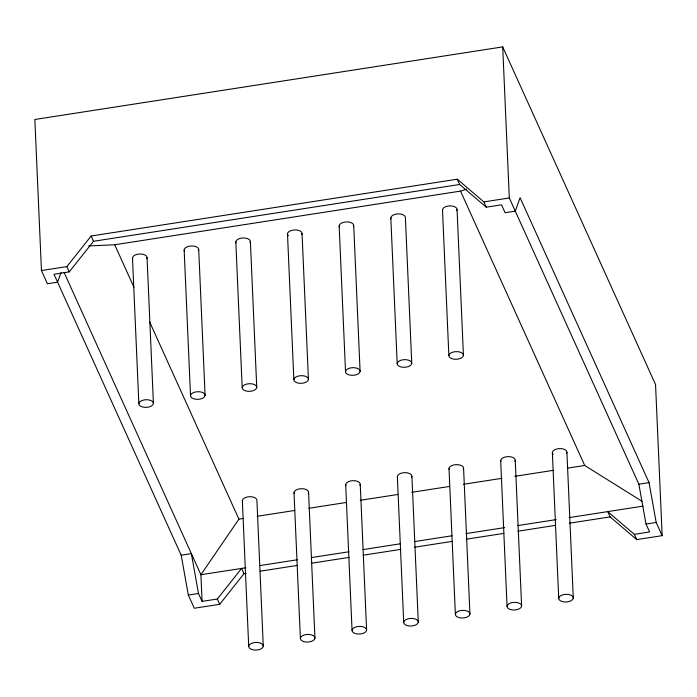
<?xml version="1.0" encoding="UTF-8"?>
<svg xmlns="http://www.w3.org/2000/svg" width="697" height="697" viewBox="0 0 697 697"><rect width="100%" height="100%" fill="white"/><g stroke="black" fill="none" stroke-linecap="round" stroke-linejoin="round"><path stroke-width="1.05" d="M61.022 272.544L57.59 282.163L47.413 283.749L41.445 270.549L34.85 119.483L502.711 46.899L655.555 384.587L662.15 535.662L636.727 539.6L610.128 516.886L607.74 511.615L634.331 534.329L636.727 539.6M243.192 518.463L238.897 519.134L200.91 574.729L202.078 601.389L217.333 599.019L241.598 568.421L243.985 573.692L219.721 604.299L194.289 608.246L188.321 595.055L181.185 555.204L54.009 274.252L69.264 271.882L93.52 241.284L459.671 184.478L486.262 207.192L501.518 204.822L505.107 212.733L515.275 211.156L520.084 197.687L649.046 482.62L656.182 522.471L662.15 535.662M41.445 270.549L66.877 266.611L91.133 236.004L457.284 179.199L483.875 201.912L486.262 207.192M88.658 245.954L114.709 244.76L460.517 191.109L466.642 189.114M483.875 201.912L509.307 197.965L638.87 484.197L646.006 524.048L649.595 531.959L634.331 534.329M257.149 516.294L294.735 510.465M308.701 508.305L346.287 502.467M360.244 500.307L397.839 494.469M411.796 492.309L449.382 486.471M463.348 484.31L502.006 478.308M514.891 476.312L553.557 470.309M567.515 468.149L584.705 465.483L641.963 501.256M181.185 555.204L191.361 553.627L198.488 593.478L202.078 601.389M638.87 484.197L649.046 482.62M245.893 567.75L200.91 574.729L64.185 272.658M259.85 565.589L297.427 559.752M311.385 557.591L348.97 551.763M362.928 549.593L400.514 543.765M414.471 541.595L452.048 535.766M466.005 533.606L504.663 527.603M517.549 525.608L556.206 519.605M569.092 517.61L643.07 506.127M243.985 573.692L246.128 573.361M260.086 571.2L297.671 565.363M311.629 563.202L349.206 557.373M363.172 555.204L400.749 549.375M414.706 547.206L452.292 541.377M466.249 539.208L503.826 533.379M517.793 531.219L555.37 525.381M569.327 523.22L610.128 516.886M188.321 595.055L198.488 593.478M646.006 524.048L656.182 522.471M457.284 179.199L459.671 184.478M460.517 191.109L584.705 465.483M114.709 244.76L133.981 287.347M149.672 322.014L238.897 519.134M91.133 236.004L93.52 241.284M66.877 266.611L69.264 271.882M217.333 599.019L219.721 604.299M566.922 452.318L573.283 598.052A7.292 3.834 -2.5 0 1 562.157 601.546A7.292 3.834 -2.5 0 1 562.549 594.898A7.292 3.834 -2.5 0 1 573.283 598.052M552.355 452.536L558.715 598.279M502.711 46.899L509.307 197.965M515.249 460.334L521.617 606.068A7.292 3.834 -2.5 0 1 510.492 609.561A7.292 3.834 -2.5 0 1 510.884 602.914A7.292 3.834 -2.5 0 1 521.617 606.068M500.681 460.551L507.05 606.294M457.058 209.605L463.427 355.339A7.292 3.834 -2.5 0 1 452.301 358.833A7.292 3.834 -2.5 0 1 452.693 352.185A7.292 3.834 -2.5 0 1 463.427 355.339M463.583 468.349L469.944 614.092A7.292 3.834 -2.5 0 1 458.826 617.577A7.292 3.834 -2.5 0 1 459.218 610.929A7.292 3.834 -2.5 0 1 469.944 614.092M442.49 209.823L448.859 355.566M449.016 468.567L455.376 614.31M411.753 363.355A7.292 3.834 -2.5 0 0 401.028 360.201A7.292 3.834 -2.5 0 0 400.636 366.849A7.292 3.834 -2.5 0 0 411.753 363.355L405.393 217.621A7.292 3.834 -2.5 0 0 397.386 213.935A7.292 3.834 -2.5 0 0 391.017 218.832M411.918 476.365L418.278 622.107A7.292 3.834 -2.5 0 1 407.153 625.592A7.292 3.834 -2.5 0 1 407.553 618.945A7.292 3.834 -2.5 0 1 418.278 622.107M390.825 217.839L397.185 363.581M397.351 476.591L403.711 622.325M353.727 225.636L360.088 371.37A7.292 3.834 -2.5 0 1 348.962 374.864A7.292 3.834 -2.5 0 1 349.363 368.216A7.292 3.834 -2.5 0 1 360.088 371.37M360.244 484.38L366.613 630.123A7.292 3.834 -2.5 0 1 355.487 633.608A7.292 3.834 -2.5 0 1 355.879 626.96A7.292 3.834 -2.5 0 1 366.613 630.123M339.16 225.854L345.52 371.597M345.677 484.607L352.046 630.341M302.054 233.652L308.423 379.386A7.292 3.834 -2.5 0 1 297.297 382.88A7.292 3.834 -2.5 0 1 297.689 376.232A7.292 3.834 -2.5 0 1 308.423 379.386M308.579 492.396L314.939 638.138A7.292 3.834 -2.5 0 1 303.822 641.623A7.292 3.834 -2.5 0 1 304.214 634.976A7.292 3.834 -2.5 0 1 314.939 638.138M287.486 233.87L293.855 379.612M294.012 492.622L300.372 638.356M250.389 241.667L256.749 387.401A7.292 3.834 -2.5 0 1 245.632 390.895A7.292 3.834 -2.5 0 1 246.024 384.247A7.292 3.834 -2.5 0 1 256.749 387.401M263.274 646.154A7.292 3.834 -2.5 0 0 252.549 642.991A7.292 3.834 -2.5 0 0 252.157 649.648A7.292 3.834 -2.5 0 0 263.274 646.154L256.914 500.411A7.292 3.834 -2.5 0 0 248.899 496.734A7.292 3.834 -2.5 0 0 242.53 501.622M235.821 241.885L242.181 387.628M242.347 500.638L248.707 646.372M198.723 249.683L205.084 395.417A7.292 3.834 -2.5 0 1 193.966 398.911A7.292 3.834 -2.5 0 1 194.358 392.263A7.292 3.834 -2.5 0 1 205.084 395.417M184.156 249.901L190.516 395.643M147.058 257.698L153.418 403.441A7.292 3.834 -2.5 0 1 142.293 406.926A7.292 3.834 -2.5 0 1 142.685 400.278A7.292 3.834 -2.5 0 1 153.418 403.441M132.482 257.916L138.851 403.659M294.204 493.607A7.292 3.834 -2.5 0 1 301.522 488.667A7.292 3.834 -2.5 0 1 308.274 493.398M236.013 242.878A7.292 3.834 -2.5 0 1 243.331 237.938A7.292 3.834 -2.5 0 1 250.084 242.661M184.348 250.894A7.292 3.834 -2.5 0 1 191.666 245.954A7.292 3.834 -2.5 0 1 198.418 250.685M339.343 226.847A7.292 3.834 -2.5 0 1 346.67 221.907A7.292 3.834 -2.5 0 1 353.423 226.63M288.349 235.778A7.292 3.834 -2.5 0 1 294.047 229.966A7.292 3.834 -2.5 0 1 301.749 234.645M553.218 454.444A7.292 3.834 -2.5 0 1 558.907 448.633A7.292 3.834 -2.5 0 1 566.609 453.311M500.873 461.545A7.292 3.834 -2.5 0 1 508.191 456.605A7.292 3.834 -2.5 0 1 514.944 461.336M345.869 485.591A7.292 3.834 -2.5 0 1 353.187 480.651A7.292 3.834 -2.5 0 1 359.94 485.382M449.208 469.56A7.292 3.834 -2.5 0 1 456.526 464.62A7.292 3.834 -2.5 0 1 463.278 469.351M397.534 477.576A7.292 3.834 -2.5 0 1 404.861 472.636A7.292 3.834 -2.5 0 1 411.605 477.367M132.674 258.909A7.292 3.834 -2.5 0 1 140.001 253.969A7.292 3.834 -2.5 0 1 146.745 258.7M442.682 210.816A7.292 3.834 -2.5 0 1 450.001 205.876A7.292 3.834 -2.5 0 1 456.753 210.599"/></g></svg>
